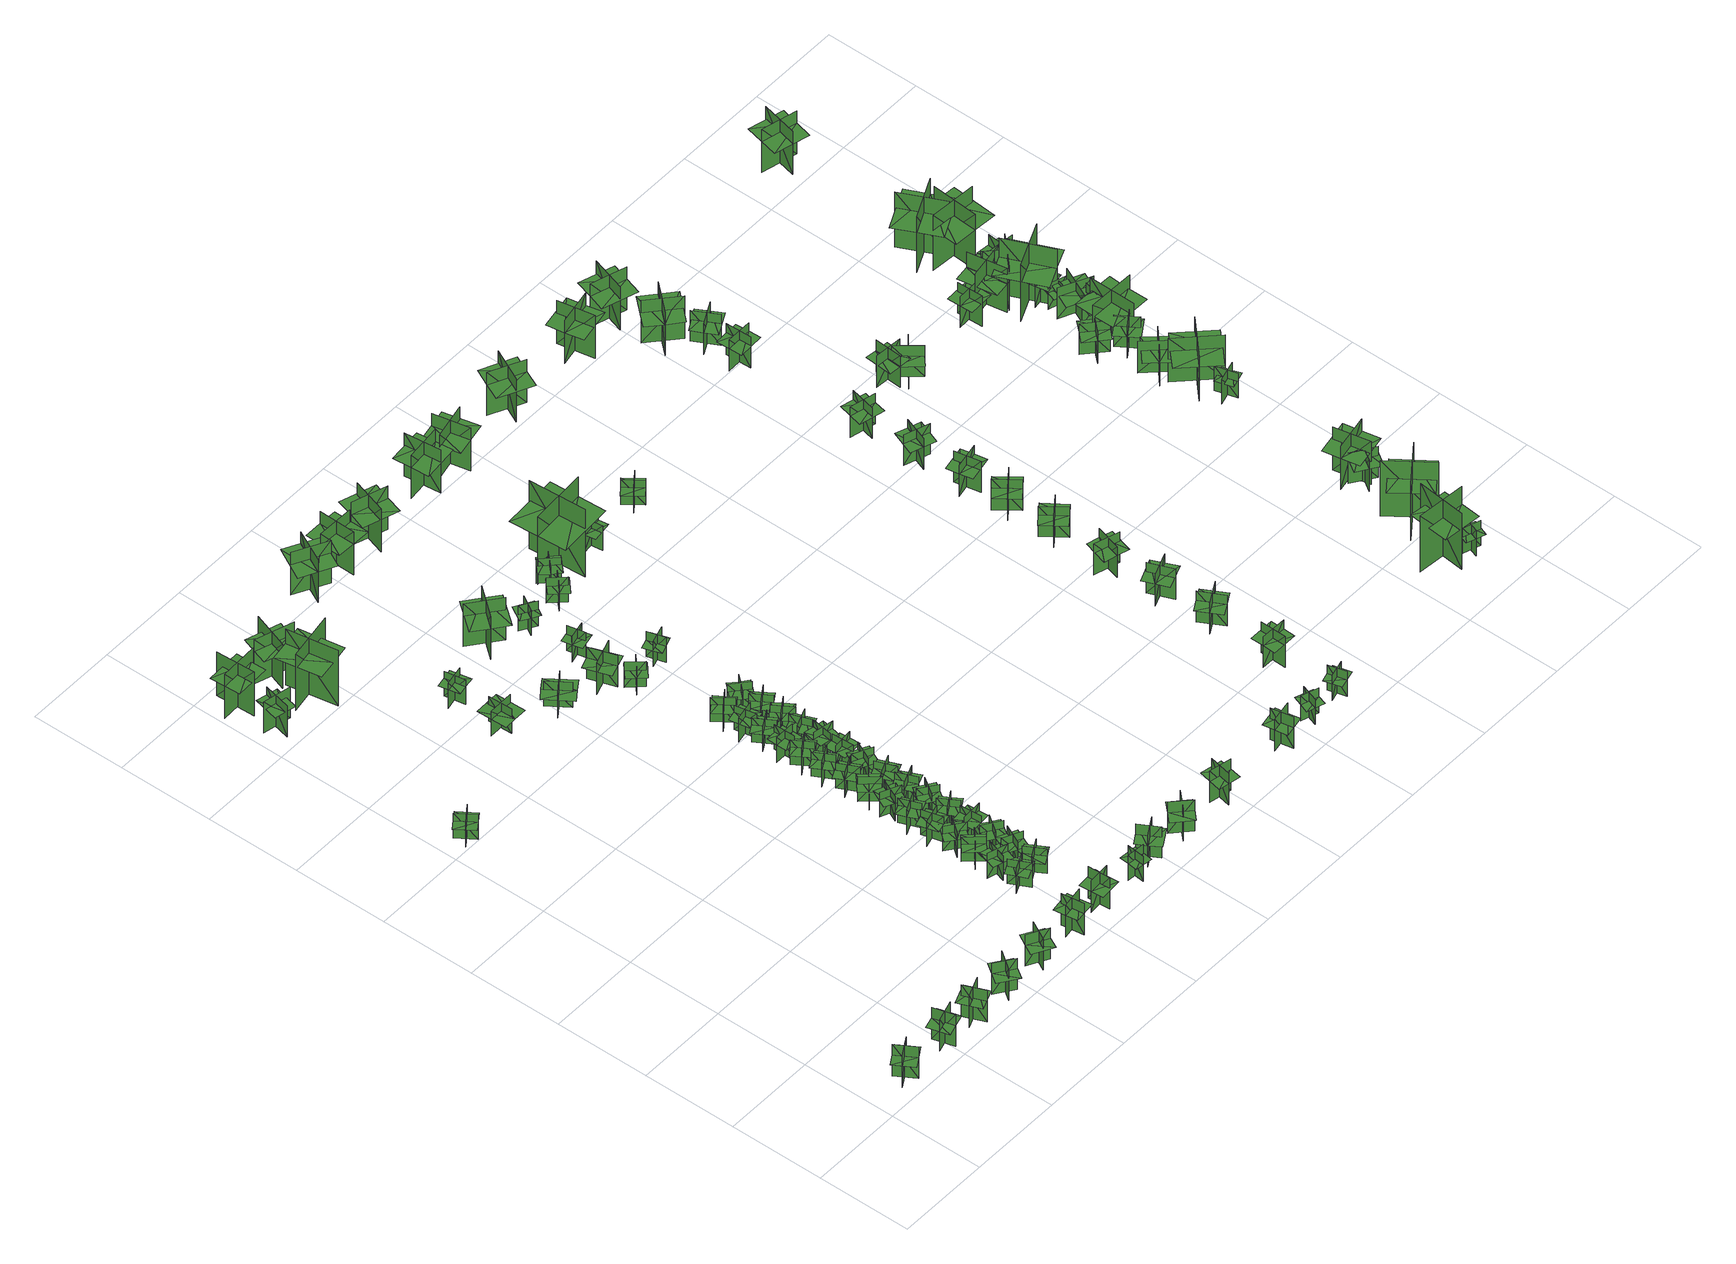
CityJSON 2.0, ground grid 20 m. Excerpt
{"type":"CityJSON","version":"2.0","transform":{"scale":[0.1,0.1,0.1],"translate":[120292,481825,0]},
"CityObjects":{
"tree1":{"type":"SolitaryVegetationObject","geometry":[{"type":"MultiSurface","lod":"1","boundaries":[[[0,1,2]],[[0,2,3]],[[4,5,6]],[[4,6,7]],[[8,9,10]],[[8,10,11]],[[8,12,13]],[[8,13,9]]]}]},
"tree2":{"type":"SolitaryVegetationObject","geometry":[{"type":"MultiSurface","lod":"1","boundaries":[[[14,15,16]],[[14,16,17]],[[18,19,20]],[[18,20,21]],[[22,23,24]],[[22,24,25]],[[22,26,27]],[[22,27,23]]]}]},
"tree3":{"type":"SolitaryVegetationObject","geometry":[{"type":"MultiSurface","lod":"1","boundaries":[[[28,29,30]],[[28,30,31]],[[32,33,34]],[[32,34,35]],[[36,37,38]],[[36,38,39]],[[36,40,41]],[[36,41,37]]]}]},
"tree4":{"type":"SolitaryVegetationObject","geometry":[{"type":"MultiSurface","lod":"1","boundaries":[[[42,43,44]],[[42,44,45]],[[46,47,48]],[[46,48,49]],[[50,51,52]],[[50,52,53]],[[50,53,54]],[[50,54,55]]]}]},
"tree5":{"type":"SolitaryVegetationObject","geometry":[{"type":"MultiSurface","lod":"1","boundaries":[[[56,57,58]],[[56,58,59]],[[60,61,62]],[[60,62,63]],[[64,65,66]],[[64,66,67]],[[64,68,69]],[[64,69,65]]]}]},
"tree6":{"type":"SolitaryVegetationObject","geometry":[{"type":"MultiSurface","lod":"1","boundaries":[[[70,71,72]],[[70,72,73]],[[74,75,76]],[[74,76,77]],[[78,79,80]],[[78,80,81]],[[78,82,83]],[[78,83,79]]]}]},
"tree7":{"type":"SolitaryVegetationObject","geometry":[{"type":"MultiSurface","lod":"1","boundaries":[[[84,85,86]],[[84,86,87]],[[88,89,90]],[[88,90,91]],[[92,93,94]],[[92,94,95]],[[92,96,97]],[[92,97,93]]]}]},
"tree8":{"type":"SolitaryVegetationObject","geometry":[{"type":"MultiSurface","lod":"1","boundaries":[[[98,99,100]],[[98,100,101]],[[102,103,104]],[[102,104,105]],[[106,107,108]],[[106,108,109]],[[106,110,111]],[[106,111,107]]]}]},
"tree9":{"type":"SolitaryVegetationObject","geometry":[{"type":"MultiSurface","lod":"1","boundaries":[[[112,113,114]],[[112,114,115]],[[116,117,118]],[[116,118,119]],[[120,121,122]],[[120,122,123]],[[120,124,125]],[[120,125,121]]]}]},
"tree10":{"type":"SolitaryVegetationObject","geometry":[{"type":"MultiSurface","lod":"1","boundaries":[[[126,127,128]],[[126,128,129]],[[130,131,132]],[[130,132,133]],[[134,135,136]],[[134,136,137]],[[134,138,139]],[[134,139,135]]]}]},
"tree11":{"type":"SolitaryVegetationObject","geometry":[{"type":"MultiSurface","lod":"1","boundaries":[[[140,141,142]],[[140,142,143]],[[144,145,146]],[[144,146,147]],[[148,149,150]],[[148,150,151]],[[148,152,153]],[[148,153,149]]]}]},
"tree12":{"type":"SolitaryVegetationObject","geometry":[{"type":"MultiSurface","lod":"1","boundaries":[[[154,155,156]],[[154,156,157]],[[158,159,160]],[[158,160,161]],[[162,163,164]],[[162,164,165]],[[162,165,166]],[[162,166,167]]]}]},
"tree13":{"type":"SolitaryVegetationObject","geometry":[{"type":"MultiSurface","lod":"1","boundaries":[[[168,169,170]],[[168,170,171]],[[172,173,174]],[[172,174,175]],[[176,177,178]],[[176,178,179]],[[176,179,180]],[[176,180,181]]]}]},
"tree14":{"type":"SolitaryVegetationObject","geometry":[{"type":"MultiSurface","lod":"1","boundaries":[[[182,183,184]],[[182,184,185]],[[186,187,188]],[[186,188,189]],[[190,191,192]],[[190,192,193]],[[190,193,194]],[[190,194,195]]]}]},
"tree15":{"type":"SolitaryVegetationObject","geometry":[{"type":"MultiSurface","lod":"1","boundaries":[[[196,197,198]],[[196,198,199]],[[200,201,202]],[[200,202,203]],[[204,205,206]],[[204,206,207]],[[204,208,209]],[[204,209,205]]]}]},
"tree16":{"type":"SolitaryVegetationObject","geometry":[{"type":"MultiSurface","lod":"1","boundaries":[[[210,211,212]],[[210,212,213]],[[214,215,216]],[[214,216,217]],[[218,219,220]],[[218,220,221]],[[218,221,222]],[[218,222,223]]]}]},
"tree17":{"type":"SolitaryVegetationObject","geometry":[{"type":"MultiSurface","lod":"1","boundaries":[[[224,225,226]],[[224,226,227]],[[228,229,230]],[[228,230,231]],[[232,233,234]],[[232,234,235]],[[232,235,236]],[[232,236,237]]]}]},
"tree18":{"type":"SolitaryVegetationObject","geometry":[{"type":"MultiSurface","lod":"1","boundaries":[[[238,239,240]],[[238,240,241]],[[242,243,244]],[[242,244,245]],[[246,247,248]],[[246,248,249]],[[246,249,250]],[[246,250,251]]]}]},
"tree19":{"type":"SolitaryVegetationObject","geometry":[{"type":"MultiSurface","lod":"1","boundaries":[[[252,253,254]],[[252,254,255]],[[256,257,258]],[[256,258,259]],[[260,261,262]],[[260,262,263]],[[260,263,264]],[[260,264,265]]]}]},
"tree20":{"type":"SolitaryVegetationObject","geometry":[{"type":"MultiSurface","lod":"1","boundaries":[[[266,267,268]],[[266,268,269]],[[270,271,272]],[[270,272,273]],[[274,275,276]],[[274,276,277]],[[274,277,278]],[[274,278,279]]]}]},
"tree21":{"type":"SolitaryVegetationObject","geometry":[{"type":"MultiSurface","lod":"1","boundaries":[[[280,281,282]],[[280,282,283]],[[284,285,286]],[[284,286,287]],[[288,289,290]],[[288,290,291]],[[288,291,292]],[[288,292,293]]]}]},
"tree22":{"type":"SolitaryVegetationObject","geometry":[{"type":"MultiSurface","lod":"1","boundaries":[[[294,295,296]],[[294,296,297]],[[298,299,300]],[[298,300,301]],[[302,303,304]],[[302,304,305]],[[302,305,306]],[[302,306,307]]]}]},
"tree23":{"type":"SolitaryVegetationObject","geometry":[{"type":"MultiSurface","lod":"1","boundaries":[[[308,309,310]],[[308,310,311]],[[312,313,314]],[[312,314,315]],[[316,317,318]],[[316,318,319]],[[316,319,320]],[[316,320,321]]]}]},
"tree24":{"type":"SolitaryVegetationObject","geometry":[{"type":"MultiSurface","lod":"1","boundaries":[[[322,323,324]],[[322,324,325]],[[326,327,328]],[[326,328,329]],[[330,331,332]],[[330,332,333]],[[330,333,334]],[[330,334,335]]]}]},
"tree25":{"type":"SolitaryVegetationObject","geometry":[{"type":"MultiSurface","lod":"1","boundaries":[[[336,337,338]],[[336,338,339]],[[340,341,342]],[[340,342,343]],[[344,345,346]],[[344,346,347]],[[344,347,348]],[[344,348,349]]]}]},
"tree26":{"type":"SolitaryVegetationObject","geometry":[{"type":"MultiSurface","lod":"1","boundaries":[[[350,351,352]],[[350,352,353]],[[354,355,356]],[[354,356,357]],[[358,359,360]],[[358,360,361]],[[358,361,362]],[[358,362,363]]]}]},
"tree27":{"type":"SolitaryVegetationObject","geometry":[{"type":"MultiSurface","lod":"1","boundaries":[[[364,365,366]],[[364,366,367]],[[368,369,370]],[[368,370,371]],[[372,373,374]],[[372,374,375]],[[372,375,376]],[[372,376,377]]]}]},
"tree28":{"type":"SolitaryVegetationObject","geometry":[{"type":"MultiSurface","lod":"1","boundaries":[[[378,379,380]],[[378,380,381]],[[382,383,384]],[[382,384,385]],[[386,387,388]],[[386,388,389]],[[386,389,390]],[[386,390,391]]]}]},
"tree29":{"type":"SolitaryVegetationObject","geometry":[{"type":"MultiSurface","lod":"1","boundaries":[[[392,393,394]],[[392,394,395]],[[396,397,398]],[[396,398,399]],[[400,401,402]],[[400,402,403]],[[400,403,404]],[[400,404,405]]]}]},
"tree30":{"type":"SolitaryVegetationObject","geometry":[{"type":"MultiSurface","lod":"1","boundaries":[[[406,407,408]],[[406,408,409]],[[410,411,412]],[[410,412,413]],[[414,415,416]],[[414,416,417]],[[414,418,419]],[[414,419,415]]]}]},
"tree31":{"type":"SolitaryVegetationObject","geometry":[{"type":"MultiSurface","lod":"1","boundaries":[[[420,421,422]],[[420,422,423]],[[424,425,426]],[[424,426,427]],[[428,429,430]],[[428,430,431]],[[428,431,432]],[[428,432,433]]]}]},
"tree32":{"type":"SolitaryVegetationObject","geometry":[{"type":"MultiSurface","lod":"1","boundaries":[[[434,435,436]],[[434,436,437]],[[438,439,440]],[[438,440,441]],[[442,443,444]],[[442,444,445]],[[442,445,446]],[[442,446,447]]]}]},
"tree33":{"type":"SolitaryVegetationObject","geometry":[{"type":"MultiSurface","lod":"1","boundaries":[[[448,449,450]],[[448,450,451]],[[452,453,454]],[[452,454,455]],[[456,457,458]],[[456,458,459]],[[456,459,460]],[[456,460,461]]]}]},
"tree34":{"type":"SolitaryVegetationObject","geometry":[{"type":"MultiSurface","lod":"1","boundaries":[[[462,463,464]],[[462,464,465]],[[466,467,468]],[[466,468,469]],[[470,471,472]],[[470,472,473]],[[470,473,474]],[[470,474,475]]]}]},
"tree35":{"type":"SolitaryVegetationObject","geometry":[{"type":"MultiSurface","lod":"1","boundaries":[[[476,477,478]],[[476,478,479]],[[480,481,482]],[[480,482,483]],[[484,485,486]],[[484,486,487]],[[484,487,488]],[[484,488,489]]]}]},
"tree36":{"type":"SolitaryVegetationObject","geometry":[{"type":"MultiSurface","lod":"1","boundaries":[[[490,491,492]],[[490,492,493]],[[494,495,496]],[[494,496,497]],[[498,499,500]],[[498,500,501]],[[498,501,502]],[[498,502,503]]]}]},
"tree37":{"type":"SolitaryVegetationObject","geometry":[{"type":"MultiSurface","lod":"1","boundaries":[[[504,505,506]],[[504,506,507]],[[508,509,510]],[[508,510,511]],[[512,513,514]],[[512,514,515]],[[512,515,516]],[[512,516,517]]]}]},
"tree38":{"type":"SolitaryVegetationObject","geometry":[{"type":"MultiSurface","lod":"1","boundaries":[[[518,519,520]],[[518,520,521]],[[522,523,524]],[[522,524,525]],[[526,527,528]],[[526,528,529]],[[526,529,530]],[[526,530,531]]]}]},
"tree39":{"type":"SolitaryVegetationObject","geometry":[{"type":"MultiSurface","lod":"1","boundaries":[[[532,533,534]],[[532,534,535]],[[536,537,538]],[[536,538,539]],[[540,541,542]],[[540,542,543]],[[540,544,545]],[[540,545,541]]]}]},
"tree40":{"type":"SolitaryVegetationObject","geometry":[{"type":"MultiSurface","lod":"1","boundaries":[[[546,547,548]],[[546,548,549]],[[550,551,552]],[[550,552,553]],[[554,555,556]],[[554,556,557]],[[554,557,558]],[[554,558,559]]]}]},
"tree41":{"type":"SolitaryVegetationObject","geometry":[{"type":"MultiSurface","lod":"1","boundaries":[[[560,561,562]],[[560,562,563]],[[564,565,566]],[[564,566,567]],[[568,569,570]],[[568,570,571]],[[568,571,572]],[[568,572,573]]]}]},
"tree42":{"type":"SolitaryVegetationObject","geometry":[{"type":"MultiSurface","lod":"1","boundaries":[[[574,575,576]],[[574,576,577]],[[578,579,580]],[[578,580,581]],[[582,583,584]],[[582,584,585]],[[582,585,586]],[[582,586,587]]]}]},
"tree43":{"type":"SolitaryVegetationObject","geometry":[{"type":"MultiSurface","lod":"1","boundaries":[[[588,589,590]],[[588,590,591]],[[592,593,594]],[[592,594,595]],[[596,597,598]],[[596,598,599]],[[596,599,600]],[[596,600,601]]]}]},
"tree44":{"type":"SolitaryVegetationObject","geometry":[{"type":"MultiSurface","lod":"1","boundaries":[[[602,603,604]],[[602,604,605]],[[606,607,608]],[[606,608,609]],[[610,611,612]],[[610,612,613]],[[610,611,614]],[[610,614,615]]]}]},
"tree45":{"type":"SolitaryVegetationObject","geometry":[{"type":"MultiSurface","lod":"1","boundaries":[[[616,617,618]],[[616,618,619]],[[620,621,622]],[[620,622,623]],[[624,625,626]],[[624,626,627]],[[624,627,628]],[[624,628,629]]]}]},
"tree46":{"type":"SolitaryVegetationObject","geometry":[{"type":"MultiSurface","lod":"1","boundaries":[[[630,631,632]],[[630,632,633]],[[634,635,636]],[[634,636,637]],[[638,639,640]],[[638,640,641]],[[638,641,642]],[[638,642,643]]]}]},
"tree47":{"type":"SolitaryVegetationObject","geometry":[{"type":"MultiSurface","lod":"1","boundaries":[[[644,645,646]],[[644,646,647]],[[648,649,650]],[[648,650,651]],[[652,653,654]],[[652,654,655]],[[652,656,657]],[[652,657,653]]]}]},
"tree48":{"type":"SolitaryVegetationObject","geometry":[{"type":"MultiSurface","lod":"1","boundaries":[[[658,659,660]],[[658,660,661]],[[662,663,664]],[[662,664,665]],[[666,667,668]],[[666,668,669]],[[666,669,670]],[[666,670,671]]]}]},
"tree49":{"type":"SolitaryVegetationObject","geometry":[{"type":"MultiSurface","lod":"1","boundaries":[[[672,673,674]],[[672,674,675]],[[676,677,678]],[[676,678,679]],[[680,681,682]],[[680,682,683]],[[680,683,684]],[[680,684,685]]]}]},
"tree50":{"type":"SolitaryVegetationObject","geometry":[{"type":"MultiSurface","lod":"1","boundaries":[[[686,687,688]],[[686,688,689]],[[690,691,692]],[[690,692,693]],[[694,695,696]],[[694,696,697]],[[694,697,698]],[[694,698,699]]]}]},
"tree51":{"type":"SolitaryVegetationObject","geometry":[{"type":"MultiSurface","lod":"1","boundaries":[[[700,701,702]],[[700,702,703]],[[704,705,706]],[[704,706,707]],[[708,709,710]],[[708,710,711]],[[708,711,712]],[[708,712,713]]]}]},
"tree52":{"type":"SolitaryVegetationObject","geometry":[{"type":"MultiSurface","lod":"1","boundaries":[[[714,715,716]],[[714,716,717]],[[718,719,720]],[[718,720,721]],[[722,723,724]],[[722,724,725]],[[722,726,727]],[[722,727,723]]]}]},
"tree53":{"type":"SolitaryVegetationObject","geometry":[{"type":"MultiSurface","lod":"1","boundaries":[[[728,729,730]],[[728,730,731]],[[732,733,734]],[[732,734,735]],[[736,737,738]],[[736,738,739]],[[736,740,741]],[[736,741,737]]]}]},
"tree54":{"type":"SolitaryVegetationObject","geometry":[{"type":"MultiSurface","lod":"1","boundaries":[[[742,743,744]],[[742,744,745]],[[746,747,748]],[[746,748,749]],[[750,751,752]],[[750,752,753]],[[750,754,755]],[[750,755,751]]]}]},
"tree55":{"type":"SolitaryVegetationObject","geometry":[{"type":"MultiSurface","lod":"1","boundaries":[[[756,757,758]],[[756,758,759]],[[760,761,762]],[[760,762,763]],[[764,765,766]],[[764,766,767]],[[764,767,768]],[[764,768,769]]]}]},
"tree56":{"type":"SolitaryVegetationObject","geometry":[{"type":"MultiSurface","lod":"1","boundaries":[[[770,771,772]],[[770,772,773]],[[774,775,776]],[[774,776,777]],[[778,779,780]],[[778,780,781]],[[778,782,783]],[[778,783,779]]]}]},
"tree57":{"type":"SolitaryVegetationObject","geometry":[{"type":"MultiSurface","lod":"1","boundaries":[[[784,785,786]],[[784,786,787]],[[788,789,790]],[[788,790,791]],[[792,793,794]],[[792,794,795]],[[792,796,797]],[[792,797,793]]]}]},
"tree58":{"type":"SolitaryVegetationObject","geometry":[{"type":"MultiSurface","lod":"1","boundaries":[[[798,799,800]],[[798,800,801]],[[802,803,804]],[[802,804,805]],[[806,807,808]],[[806,808,809]],[[806,810,811]],[[806,811,807]]]}]},
"tree59":{"type":"SolitaryVegetationObject","geometry":[{"type":"MultiSurface","lod":"1","boundaries":[[[812,813,814]],[[812,814,815]],[[816,817,818]],[[816,818,819]],[[820,821,822]],[[820,822,823]],[[820,823,824]],[[820,824,825]]]}]},
"tree60":{"type":"SolitaryVegetationObject","geometry":[{"type":"MultiSurface","lod":"1","boundaries":[[[826,827,828]],[[826,828,829]],[[830,831,832]],[[830,832,833]],[[834,835,836]],[[834,836,837]],[[834,837,838]],[[834,838,839]]]}]},
"tree61":{"type":"SolitaryVegetationObject","geometry":[{"type":"MultiSurface","lod":"1","boundaries":[[[840,841,842]],[[840,842,843]],[[844,845,846]],[[844,846,847]],[[848,849,850]],[[848,850,851]],[[848,851,852]],[[848,852,853]]]}]},
"tree62":{"type":"SolitaryVegetationObject","geometry":[{"type":"MultiSurface","lod":"1","boundaries":[[[854,855,856]],[[854,856,857]],[[858,859,860]],[[858,860,861]],[[862,863,864]],[[862,864,865]],[[862,865,866]],[[862,866,867]]]}]},
"tree63":{"type":"SolitaryVegetationObject","geometry":[{"type":"MultiSurface","lod":"1","boundaries":[[[868,869,870]],[[868,870,871]],[[872,873,874]],[[872,874,875]],[[876,877,878]],[[876,878,879]],[[876,879,880]],[[876,880,881]]]}]},
"tree64":{"type":"SolitaryVegetationObject","geometry":[{"type":"MultiSurface","lod":"1","boundaries":[[[882,883,884]],[[882,884,885]],[[886,887,888]],[[886,888,889]],[[890,891,892]],[[890,892,893]],[[890,894,895]],[[890,895,891]]]}]},
"tree65":{"type":"SolitaryVegetationObject","geometry":[{"type":"MultiSurface","lod":"1","boundaries":[[[896,897,898]],[[896,898,899]],[[900,901,902]],[[900,902,903]],[[904,905,906]],[[904,906,907]],[[904,907,908]],[[904,908,909]]]}]},
"tree66":{"type":"SolitaryVegetationObject","geometry":[{"type":"MultiSurface","lod":"1","boundaries":[[[910,911,912]],[[910,912,913]],[[914,915,916]],[[914,916,917]],[[918,919,920]],[[918,920,921]],[[918,922,923]],[[918,923,919]]]}]},
"tree67":{"type":"SolitaryVegetationObject","geometry":[{"type":"MultiSurface","lod":"1","boundaries":[[[924,925,926]],[[924,926,927]],[[928,929,930]],[[928,930,931]],[[932,933,934]],[[932,934,935]],[[932,935,936]],[[932,936,937]]]}]},
"tree68":{"type":"SolitaryVegetationObject","geometry":[{"type":"MultiSurface","lod":"1","boundaries":[[[938,939,940]],[[938,940,941]],[[942,943,944]],[[942,944,945]],[[946,947,948]],[[946,948,949]],[[946,950,951]],[[946,951,947]]]}]},
"tree69":{"type":"SolitaryVegetationObject","geometry":[{"type":"MultiSurface","lod":"1","boundaries":[[[952,953,954]],[[952,954,955]],[[956,957,958]],[[956,958,959]],[[960,961,962]],[[960,962,963]],[[960,963,964]],[[960,964,965]]]}]},
"tree70":{"type":"SolitaryVegetationObject","geometry":[{"type":"MultiSurface","lod":"1","boundaries":[[[966,967,968]],[[966,968,969]],[[970,971,972]],[[970,972,973]],[[974,975,976]],[[974,976,977]],[[974,977,978]],[[974,978,979]]]}]},
"tree71":{"type":"SolitaryVegetationObject","geometry":[{"type":"MultiSurface","lod":"1","boundaries":[[[980,981,982]],[[980,982,983]],[[984,985,986]],[[984,986,987]],[[988,989,990]],[[988,990,991]],[[988,991,992]],[[988,992,993]]]}]},
"tree72":{"type":"SolitaryVegetationObject","geometry":[{"type":"MultiSurface","lod":"1","boundaries":[[[994,995,996]],[[994,996,997]],[[998,999,1000]],[[998,1000,1001]],[[1002,1003,1004]],[[1002,1004,1005]],[[1002,1005,1006]],[[1002,1006,1007]]]}]},
"tree73":{"type":"SolitaryVegetationObject","geometry":[{"type":"MultiSurface","lod":"1","boundaries":[[[1008,1009,1010]],[[1008,1010,1011]],[[1012,1013,1014]],[[1012,1014,1015]],[[1016,1017,1018]],[[1016,1018,1019]],[[1016,1019,1020]],[[1016,1020,1021]]]}]},
"tree74":{"type":"SolitaryVegetationObject","geometry":[{"type":"MultiSurface","lod":"1","boundaries":[[[1022,1023,1024]],[[1022,1024,1025]],[[1026,1027,1028]],[[1026,1028,1029]],[[1030,1031,1032]],[[1030,1032,1033]],[[1030,1033,1034]],[[1030,1034,1035]]]}]},
"tree75":{"type":"SolitaryVegetationObject","geometry":[{"type":"MultiSurface","lod":"1","boundaries":[[[1036,1037,1038]],[[1036,1038,1039]],[[1040,1041,1042]],[[1040,1042,1043]],[[1044,1045,1046]],[[1044,1046,1047]],[[1044,1047,1048]],[[1044,1048,1049]]]}]},
"tree76":{"type":"SolitaryVegetationObject","geometry":[{"type":"MultiSurface","lod":"1","boundaries":[[[1050,1051,1052]],[[1050,1052,1053]],[[1054,1055,1056]],[[1054,1056,1057]],[[1058,1059,1060]],[[1058,1060,1061]],[[1058,1061,1062]],[[1058,1062,1063]]]}]},
"tree77":{"type":"SolitaryVegetationObject","geometry":[{"type":"MultiSurface","lod":"1","boundaries":[[[1064,1065,1066]],[[1064,1066,1067]],[[1068,1069,1070]],[[1068,1070,1071]],[[1072,1073,1074]],[[1072,1074,1075]],[[1072,1075,1076]],[[1072,1076,1077]]]}]},
"tree78":{"type":"SolitaryVegetationObject","geometry":[{"type":"MultiSurface","lod":"1","boundaries":[[[1078,1079,1080]],[[1078,1080,1081]],[[1082,1083,1084]],[[1082,1084,1085]],[[1086,1087,1088]],[[1086,1088,1089]],[[1086,1089,1090]],[[1086,1090,1091]]]}]},
"tree79":{"type":"SolitaryVegetationObject","geometry":[{"type":"MultiSurface","lod":"1","boundaries":[[[1092,1093,1094]],[[1092,1094,1095]],[[1096,1097,1098]],[[1096,1098,1099]],[[1100,1101,1102]],[[1100,1102,1103]],[[1100,1103,1104]],[[1100,1104,1105]]]}]},
"tree80":{"type":"SolitaryVegetationObject","geometry":[{"type":"MultiSurface","lod":"1","boundaries":[[[1106,1107,1108]],[[1106,1108,1109]],[[1110,1111,1112]],[[1110,1112,1113]],[[1114,1115,1116]],[[1114,1116,1117]],[[1114,1117,1118]],[[1114,1118,1119]]]}]},
"tree81":{"type":"SolitaryVegetationObject","geometry":[{"type":"MultiSurface","lod":"1","boundaries":[[[1120,1121,1122]],[[1120,1122,1123]],[[1124,1125,1126]],[[1124,1126,1127]],[[1128,1129,1130]],[[1128,1130,1131]],[[1128,1131,1132]],[[1128,1132,1133]]]}]},
"tree82":{"type":"SolitaryVegetationObject","geometry":[{"type":"MultiSurface","lod":"1","boundaries":[[[1134,1135,1136]],[[1134,1136,1137]],[[1138,1139,1140]],[[1138,1140,1141]],[[1142,1143,1144]],[[1142,1144,1145]],[[1142,1145,1146]],[[1142,1146,1147]]]}]},
"tree83":{"type":"SolitaryVegetationObject","geometry":[{"type":"MultiSurface","lod":"1","boundaries":[[[1148,1149,1150]],[[1148,1150,1151]],[[1152,1153,1154]],[[1152,1154,1155]],[[1156,1157,1158]],[[1156,1158,1159]],[[1156,1159,1160]],[[1156,1160,1161]]]}]},
"tree84":{"type":"SolitaryVegetationObject","geometry":[{"type":"MultiSurface","lod":"1","boundaries":[[[1162,1163,1164]],[[1162,1164,1165]],[[1166,1167,1168]],[[1166,1168,1169]],[[1170,1171,1172]],[[1170,1172,1173]],[[1170,1173,1174]],[[1170,1174,1175]]]}]},
"tree85":{"type":"SolitaryVegetationObject","geometry":[{"type":"MultiSurface","lod":"1","boundaries":[[[1176,1177,1178]],[[1176,1178,1179]],[[1180,1181,1182]],[[1180,1182,1183]],[[1184,1185,1186]],[[1184,1186,1187]],[[1184,1185,1188]],[[1184,1188,1189]]]}]},
"tree86":{"type":"SolitaryVegetationObject","geometry":[{"type":"MultiSurface","lod":"1","boundaries":[[[1190,1191,1192]],[[1190,1192,1193]],[[1194,1195,1196]],[[1194,1196,1197]],[[1198,1199,1200]],[[1198,1200,1201]],[[1198,1202,1203]],[[1198,1203,1199]]]}]},
"tree87":{"type":"SolitaryVegetationObject","geometry":[{"type":"MultiSurface","lod":"1","boundaries":[[[1204,1205,1206]],[[1204,1206,1207]],[[1208,1209,1210]],[[1208,1210,1211]],[[1212,1213,1214]],[[1212,1214,1215]],[[1212,1213,1216]],[[1212,1216,1217]]]}]},
"tree88":{"type":"SolitaryVegetationObject","geometry":[{"type":"MultiSurface","lod":"1","boundaries":[[[1218,1219,1220]],[[1218,1220,1221]],[[1222,1223,1224]],[[1222,1224,1225]],[[1226,1227,1228]],[[1226,1228,1229]],[[1226,1229,1230]],[[1226,1230,1231]]]}]},
"tree89":{"type":"SolitaryVegetationObject","geometry":[{"type":"MultiSurface","lod":"1","boundaries":[[[1232,1233,1234]],[[1232,1234,1235]],[[1236,1237,1238]],[[1236,1238,1239]],[[1240,1241,1242]],[[1240,1242,1243]],[[1240,1243,1244]],[[1240,1244,1245]]]}]},
"tree90":{"type":"SolitaryVegetationObject","geometry":[{"type":"MultiSurface","lod":"1","boundaries":[[[1246,1247,1248]],[[1246,1248,1249]],[[1250,1251,1252]],[[1250,1252,1253]],[[1254,1255,1256]],[[1254,1256,1257]],[[1254,1257,1258]],[[1254,1258,1259]]]}]},
"tree91":{"type":"SolitaryVegetationObject","geometry":[{"type":"MultiSurface","lod":"1","boundaries":[[[1260,1261,1262]],[[1260,1262,1263]],[[1264,1265,1266]],[[1264,1266,1267]],[[1268,1269,1270]],[[1268,1270,1271]],[[1268,1271,1272]],[[1268,1272,1273]]]}]},
"tree92":{"type":"SolitaryVegetationObject","geometry":[{"type":"MultiSurface","lod":"1","boundaries":[[[1274,1275,1276]],[[1274,1276,1277]],[[1278,1279,1280]],[[1278,1280,1281]],[[1282,1283,1284]],[[1282,1284,1285]],[[1282,1285,1286]],[[1282,1286,1287]]]}]},
"tree93":{"type":"SolitaryVegetationObject","geometry":[{"type":"MultiSurface","lod":"1","boundaries":[[[1288,1289,1290]],[[1288,1290,1291]],[[1292,1293,1294]],[[1292,1294,1295]],[[1296,1297,1298]],[[1296,1298,1299]],[[1296,1299,1300]],[[1296,1300,1301]]]}]},
"tree94":{"type":"SolitaryVegetationObject","geometry":[{"type":"MultiSurface","lod":"1","boundaries":[[[1302,1303,1304]],[[1302,1304,1305]],[[1306,1307,1308]],[[1306,1308,1309]],[[1310,1311,1312]],[[1310,1312,1313]],[[1310,1313,1314]],[[1310,1314,1315]]]}]},
"tree95":{"type":"SolitaryVegetationObject","geometry":[{"type":"MultiSurface","lod":"1","boundaries":[[[1316,1317,1318]],[[1316,1318,1319]],[[1320,1321,1322]],[[1320,1322,1323]],[[1324,1325,1326]],[[1324,1326,1327]],[[1324,1327,1328]],[[1324,1328,1329]]]}]},
"tree96":{"type":"SolitaryVegetationObject","geometry":[{"type":"MultiSurface","lod":"1","boundaries":[[[1330,1331,1332]],[[1330,1332,1333]],[[1334,1335,1336]],[[1334,1336,1337]],[[1338,1339,1340]],[[1338,1340,1341]],[[1338,1341,1342]],[[1338,1342,1343]]]}]},
"tree97":{"type":"SolitaryVegetationObject","geometry":[{"type":"MultiSurface","lod":"1","boundaries":[[[1344,1345,1346]],[[1344,1346,1347]],[[1348,1349,1350]],[[1348,1350,1351]],[[1352,1353,1354]],[[1352,1354,1355]],[[1352,1356,1357]],[[1352,1357,1353]]]}]},
"tree98":{"type":"SolitaryVegetationObject","geometry":[{"type":"MultiSurface","lod":"1","boundaries":[[[1358,1359,1360]],[[1358,1360,1361]],[[1362,1363,1364]],[[1362,1364,1365]],[[1366,1367,1368]],[[1366,1368,1369]],[[1366,1370,1371]],[[1366,1371,1367]]]}]},
"tree99":{"type":"SolitaryVegetationObject","geometry":[{"type":"MultiSurface","lod":"1","boundaries":[[[1372,1373,1374]],[[1372,1374,1375]],[[1376,1377,1378]],[[1376,1378,1379]],[[1380,1381,1382]],[[1380,1382,1383]],[[1380,1381,1384]],[[1380,1384,1385]]]}]},
"tree100":{"type":"SolitaryVegetationObject","geometry":[{"type":"MultiSurface","lod":"1","boundaries":[[[1386,1387,1388]],[[1386,1388,1389]],[[1390,1391,1392]],[[1390,1392,1393]],[[1394,1395,1396]],[[1394,1396,1397]],[[1394,1397,1398]],[[1394,1398,1399]]]}]},
"tree101":{"type":"SolitaryVegetationObject","geometry":[{"type":"MultiSurface","lod":"1","boundaries":[[[1400,1401,1402]],[[1400,1402,1403]],[[1404,1405,1406]],[[1404,1406,1407]],[[1408,1409,1410]],[[1408,1410,1411]],[[1408,1412,1413]],[[1408,1413,1409]]]}]},
"tree102":{"type":"SolitaryVegetationObject","geometry":[{"type":"MultiSurface","lod":"1","boundaries":[[[1414,1415,1416]],[[1414,1416,1417]],[[1418,1419,1420]],[[1418,1420,1421]],[[1422,1423,1424]],[[1422,1424,1425]],[[1422,1423,1426]],[[1422,1426,1427]]]}]},
"tree103":{"type":"SolitaryVegetationObject","geometry":[{"type":"MultiSurface","lod":"1","boundaries":[[[1428,1429,1430]],[[1428,1430,1431]],[[1432,1433,1434]],[[1432,1434,1435]],[[1436,1437,1438]],[[1436,1438,1439]],[[1436,1437,1440]],[[1436,1440,1441]]]}]},
"tree104":{"type":"SolitaryVegetationObject","geometry":[{"type":"MultiSurface","lod":"1","boundaries":[[[1442,1443,1444]],[[1442,1444,1445]],[[1446,1447,1448]],[[1446,1448,1449]],[[1450,1451,1452]],[[1450,1452,1453]],[[1450,1453,1454]],[[1450,1454,1455]]]}]},
"tree105":{"type":"SolitaryVegetationObject","geometry":[{"type":"MultiSurface","lod":"1","boundaries":[[[1456,1457,1458]],[[1456,1458,1459]],[[1460,1461,1462]],[[1460,1462,1463]],[[1464,1465,1466]],[[1464,1466,1467]],[[1464,1468,1469]],[[1464,1469,1465]]]}]},
"tree106":{"type":"SolitaryVegetationObject","geometry":[{"type":"MultiSurface","lod":"1","boundaries":[[[1470,1471,1472]],[[1470,1472,1473]],[[1474,1475,1476]],[[1474,1476,1477]],[[1478,1479,1480]],[[1478,1480,1481]],[[1478,1482,1483]],[[1478,1483,1479]]]}]},
"tree107":{"type":"SolitaryVegetationObject","geometry":[{"type":"MultiSurface","lod":"1","boundaries":[[[1484,1485,1486]],[[1484,1486,1487]],[[1488,1489,1490]],[[1488,1490,1491]],[[1492,1493,1494]],[[1492,1494,1495]],[[1492,1495,1496]],[[1492,1496,1497]]]}]},
"tree108":{"type":"SolitaryVegetationObject","geometry":[{"type":"MultiSurface","lod":"1","boundaries":[[[1498,1499,1500]],[[1498,1500,1501]],[[1502,1503,1504]],[[1502,1504,1505]],[[1506,1507,1508]],[[1506,1508,1509]],[[1506,1507,1510]],[[1506,1510,1511]]]}]},
"tree109":{"type":"SolitaryVegetationObject","geometry":[{"type":"MultiSurface","lod":"1","boundaries":[[[1512,1513,1514]],[[1512,1514,1515]],[[1516,1517,1518]],[[1516,1518,1519]],[[1520,1521,1522]],[[1520,1522,1523]],[[1520,1523,1524]],[[1520,1524,1525]]]}]},
"tree110":{"type":"SolitaryVegetationObject","geometry":[{"type":"MultiSurface","lod":"1","boundaries":[[[1526,1527,1528]],[[1526,1528,1529]],[[1530,1531,1532]],[[1530,1532,1533]],[[1534,1535,1536]],[[1534,1536,1537]],[[1534,1537,1538]],[[1534,1538,1539]]]}]}
},
"vertices":[
[65,31,4],[106,56,4],[106,56,83],[65,31,83],[101,23,4],[76,63,4],[76,63,83],[101,23,83],[101,23,57],[76,63,57],[54,49,57],[79,9,57],[123,36,57],[98,77,57],
[223,51,4],[177,37,4],[177,37,83],[223,51,83],[191,68,4],[204,23,4],[204,23,83],[191,68,83],[191,68,57],[204,23,57],[229,30,57],[215,76,57],[166,61,57],[179,15,57],
[286,19,4],[268,63,4],[268,63,83],[286,19,83],[300,53,4],[256,35,4],[256,35,83],[300,53,83],[300,53,57],[256,35,57],[266,11,57],[310,29,57],[290,77,57],[246,59,57],
[32,1004,7],[68,1030,7],[68,1030,69],[32,1004,69],[61,999,7],[35,1035,7],[35,1035,69],[61,999,69],[61,999,51],[79,1012,51],[53,1048,51],[35,1035,51],[17,1022,51],[43,987,51],
[378,62,5],[351,23,5],[351,23,83],[378,62,83],[343,56,5],[382,29,5],[382,29,83],[343,56,83],[343,56,58],[382,29,58],[396,50,58],[358,77,58],[328,34,58],[367,7,58],
[470,65,5],[448,24,5],[448,24,83],[470,65,83],[435,55,5],[477,32,5],[477,32,83],[435,55,83],[435,55,58],[477,32,58],[489,55,58],[448,78,58],[423,32,58],[465,9,58],
[43,1422,6],[56,1480,6],[56,1480,84],[43,1422,84],[82,1448,6],[24,1460,6],[24,1460,84],[82,1448,84],[44,1427,64],[56,1480,64],[33,1485,64],[21,1432,64],[67,1422,64],[79,1475,64],
[93,1541,3],[10,1538,3],[10,1538,113],[93,1541,113],[45,1585,3],[48,1502,3],[48,1502,113],[45,1585,113],[86,1540,84],[10,1538,84],[12,1505,84],[87,1508,84],[85,1573,84],[9,1570,84],
[562,25,4],[556,72,4],[556,72,83],[562,25,83],[584,54,4],[537,47,4],[537,47,83],[584,54,83],[584,54,58],[537,47,58],[541,22,58],[588,28,58],[581,79,58],[534,73,58],
[158,1401,7],[140,1506,7],[140,1506,147],[158,1401,147],[206,1470,7],[102,1452,7],[102,1452,147],[206,1470,147],[157,1410,111],[140,1506,111],[99,1499,111],[116,1403,111],[198,1417,111],[182,1513,111],
[188,1526,4],[109,1552,4],[109,1552,114],[188,1526,114],[158,1584,4],[132,1506,4],[132,1506,114],[158,1584,114],[181,1529,86],[109,1552,86],[99,1521,86],[171,1498,86],[191,1560,86],[119,1583,86],
[572,209,7],[592,169,7],[592,169,68],[572,209,68],[563,181,7],[602,200,7],[602,200,68],[563,181,68],[563,181,51],[572,161,51],[612,180,51],[602,200,51],[593,220,51],[553,201,51],
[324,1144,10],[324,1144,72],[271,1143,72],[271,1143,10],[299,1119,10],[299,1119,72],[297,1170,72],[297,1170,10],[299,1111,52],[326,1111,52],[324,1176,52],[297,1175,52],[270,1174,52],[272,1110,52],
[559,245,7],[601,232,7],[601,232,69],[559,245,69],[573,219,7],[586,261,7],[586,261,69],[573,219,69],[573,219,52],[594,212,52],[607,254,52],[586,261,52],[565,267,52],[552,225,52],
[637,78,4],[640,31,4],[640,31,83],[637,78,83],[613,51,4],[660,54,4],[660,54,83],[613,51,83],[613,51,57],[660,54,57],[659,80,57],[611,77,57],[615,25,57],[662,28,57],
[562,275,8],[595,304,8],[595,304,69],[562,275,69],[591,273,8],[561,306,8],[561,306,69],[591,273,69],[591,273,52],[608,288,52],[578,321,52],[561,306,52],[545,291,52],[575,258,52],
[318,1254,11],[275,1245,11],[275,1245,73],[318,1254,73],[294,1270,11],[302,1227,11],[302,1227,73],[294,1270,73],[294,1270,56],[272,1266,56],[281,1223,56],[302,1227,56],[324,1231,56],[315,1275,56],
[560,348,8],[596,321,8],[596,321,70],[560,348,70],[564,318,8],[591,354,8],[591,354,70],[564,318,70],[564,318,52],[582,305,52],[608,340,52],[591,354,52],[573,367,52],[546,332,52],
[644,203,4],[606,181,4],[606,181,66],[644,203,66],[615,211,4],[638,172,4],[638,172,66],[615,211,66],[615,211,49],[596,199,49],[619,161,49],[638,172,49],[657,184,49],[634,222,49],
[593,389,8],[551,377,8],[551,377,70],[593,389,70],[568,404,8],[579,361,8],[579,361,70],[568,404,70],[568,404,53],[546,398,53],[558,355,53],[579,361,53],[601,367,53],[589,409,53],
[617,223,5],[636,263,5],[636,263,67],[617,223,67],[645,233,5],[605,251,5],[605,251,67],[645,233,67],[645,233,49],[654,253,49],[614,272,49],[605,251,49],[596,231,49],[636,213,49],
[581,413,8],[564,454,8],[564,454,70],[581,413,70],[592,441,8],[551,423,8],[551,423,70],[592,441,70],[592,441,53],[583,461,53],[543,443,53],[551,423,53],[560,403,53],[601,420,53],
[642,276,5],[606,301,5],[606,301,67],[642,276,67],[637,305,5],[612,269,5],[612,269,67],[637,305,67],[637,305,49],[619,318,49],[594,281,49],[612,269,49],[630,256,49],[655,293,49],
[554,487,9],[594,469,9],[594,469,70],[554,487,70],[564,460,9],[583,500,9],[583,500,70],[564,460,70],[564,460,53],[584,451,53],[603,491,53],[583,500,53],[563,509,53],[544,469,53],
[604,334,5],[648,337,5],[648,337,67],[604,334,67],[626,314,5],[623,359,5],[623,359,67],[626,314,67],[626,314,50],[648,316,50],[645,360,50],[623,359,50],[601,357,50],[604,313,50],
[559,542,8],[588,509,8],[588,509,70],[559,542,70],[557,513,8],[590,542,8],[590,542,70],[557,513,70],[557,513,53],[571,496,53],[605,525,53],[590,542,53],[575,558,53],[542,529,53],
[633,366,5],[610,404,5],[610,404,67],[633,366,67],[640,395,5],[602,372,5],[602,372,67],[640,395,67],[640,395,50],[629,414,50],[591,391,50],[602,372,50],[614,353,50],[652,376,50],
[428,1116,6],[428,1116,68],[384,1084,68],[384,1084,6],[421,1080,6],[421,1080,68],[391,1122,68],[391,1122,6],[426,1074,48],[448,1089,48],[410,1141,48],[388,1126,48],[367,1110,48],[404,1058,48],
[561,594,8],[581,554,8],[581,554,70],[561,594,70],[552,566,8],[591,585,8],[591,585,70],[552,566,70],[552,566,53],[561,546,53],[601,565,53],[591,585,53],[582,605,53],[542,586,53],
[730,28,5],[734,66,5],[734,66,68],[730,28,68],[753,47,5],[715,51,5],[715,51,68],[753,47,68],[753,47,47],[715,51,47],[713,30,47],[750,26,47],[755,67,47],[717,71,47],
[611,415,6],[636,451,6],[636,451,67],[611,415,67],[640,420,6],[604,445,6],[604,445,67],[640,420,67],[640,420,50],[653,439,50],[616,463,50],[604,445,50],[591,426,50],[628,402,50],
[577,607,8],[556,645,8],[556,645,69],[577,607,69],[586,635,8],[547,614,8],[547,614,69],[586,635,69],[586,635,52],[575,654,52],[536,633,52],[547,614,52],[558,594,52],[596,616,52],
[603,471,6],[644,488,6],[644,488,67],[603,471,67],[630,460,6],[613,501,6],[613,501,67],[630,460,67],[630,460,50],[651,469,50],[633,509,50],[613,501,50],[593,492,50],[610,451,50],
[579,656,7],[555,693,7],[555,693,69],[579,656,69],[585,685,7],[548,661,7],[548,661,69],[585,685,69],[585,685,52],[573,704,52],[536,679,52],[548,661,52],[560,642,52],[597,667,52],
[637,536,6],[596,518,6],[596,518,67],[637,536,67],[610,547,6],[627,506,6],[627,506,67],[610,547,67],[610,547,50],[589,538,50],[607,497,50],[627,506,50],[647,515,50],[630,556,50],
[567,694,7],[567,739,7],[567,739,69],[567,694,69],[588,715,7],[544,715,7],[544,715,69],[588,715,69],[588,715,51],[588,737,51],[544,737,51],[544,715,51],[544,693,51],[588,693,51],
[609,559,6],[629,599,6],[629,599,67],[609,559,67],[637,569,6],[597,588,6],[597,588,67],[637,569,67],[637,569,50],[647,588,50],[607,608,50],[597,588,50],[588,568,50],[628,549,50],
[549,751,7],[587,773,7],[587,773,68],[549,751,68],[578,743,7],[555,781,7],[555,781,68],[578,743,68],[578,743,51],[597,755,51],[574,793,51],[555,781,51],[536,770,51],[559,732,51],
[773,81,4],[797,41,4],[797,41,82],[773,81,82],[764,46,4],[805,71,4],[805,71,82],[764,46,82],[764,46,57],[805,71,57],[791,93,57],[751,68,57],[778,24,57],[818,48,57],
[584,808,6],[541,799,6],[541,799,67],[584,808,67],[560,825,6],[569,781,6],[569,781,67],[560,825,67],[560,825,50],[538,820,50],[547,777,50],[569,781,50],[590,786,50],[581,829,50],
[615,646,5],[618,601,5],[618,601,67],[615,646,67],[596,623,5],[640,627,5],[640,627,67],[596,623,67],[596,623,50],[597,601,50],[642,604,50],[640,627,50],[639,649,50],[594,646,50],
[576,835,5],[549,871,5],[549,871,66],[576,835,66],[580,864,5],[545,838,5],[545,838,66],[580,864,66],[580,864,49],[567,882,49],[531,856,49],[545,838,49],[558,820,49],[593,846,49],
[598,675,5],[641,667,5],[641,667,66],[598,675,66],[615,651,5],[622,694,5],[622,694,66],[615,651,66],[615,651,49],[636,647,49],[644,691,49],[622,694,49],[600,698,49],[593,654,49],
[513,1053,3],[494,1109,3],[494,1109,82],[513,1053,82],[531,1089,3],[475,1070,3],[475,1070,82],[531,1089,82],[515,1054,56],[496,1109,56],[468,1099,56],[487,1044,56],[518,1117,56],[538,1062,56],
[621,697,5],[605,738,5],[605,738,66],[621,697,66],[633,724,5],[592,707,5],[592,707,66],[633,724,66],[633,724,49],[625,744,49],[584,728,49],[592,707,49],[600,687,49],[641,703,49],
[474,1278,6],[414,1326,6],[414,1326,113],[474,1278,113],[469,1329,6],[420,1268,6],[420,1268,113],[469,1329,113],[469,1329,83],[438,1353,83],[390,1292,83],[420,1268,83],[451,1244,83],[499,1305,83],
[519,1043,4],[545,1015,4],[545,1015,67],[519,1043,67],[518,1014,4],[546,1040,4],[546,1040,67],[518,1014,67],[518,1014,46],[546,1040,46],[532,1055,46],[504,1029,46],[532,999,46],[560,1025,46],
[320,1643,4],[389,1607,4],[389,1607,111],[320,1643,111],[336,1594,4],[371,1662,4],[371,1662,111],[336,1594,111],[336,1594,81],[370,1576,81],[406,1644,81],[371,1662,81],[337,1680,81],[301,1611,81],
[602,777,4],[627,740,4],[627,740,66],[602,777,66],[596,748,4],[633,773,4],[633,773,66],[596,748,66],[596,748,49],[609,730,49],[645,755,49],[633,773,49],[620,791,49],[584,766,49],
[596,794,4],[633,819,4],[633,819,65],[596,794,65],[625,788,4],[600,825,4],[600,825,65],[625,788,65],[625,788,48],[644,801,48],[619,837,48],[600,825,48],[582,812,48],[607,776,48],
[627,840,3],[594,869,3],[594,869,65],[627,840,65],[625,869,3],[596,836,3],[596,836,65],[625,869,65],[625,869,47],[609,884,47],[580,851,47],[596,836,47],[613,821,47],[642,855,47],
[523,1179,5],[532,1142,5],[532,1142,68],[523,1179,68],[508,1154,5],[545,1163,5],[545,1163,68],[508,1154,68],[508,1154,47],[545,1163,47],[540,1183,47],[503,1175,47],[513,1134,47],[550,1143,47],
[887,73,4],[854,39,4],[854,39,83],[887,73,83],[850,72,4],[885,39,4],[885,39,83],[850,72,83],[850,72,57],[885,39,57],[903,58,57],[868,91,57],[832,53,57],[867,20,57],
[539,1257,4],[507,1276,4],[507,1276,67],[539,1257,67],[532,1285,4],[513,1252,4],[513,1252,67],[532,1285,67],[532,1285,47],[513,1252,47],[531,1242,47],[550,1275,47],[514,1296,47],[495,1263,47],
[467,1630,3],[389,1632,3],[389,1632,111],[467,1630,111],[431,1668,3],[430,1590,3],[430,1590,111],[431,1668,111],[431,1668,81],[393,1668,81],[391,1591,81],[430,1590,81],[469,1589,81],[470,1667,81],
[628,1048,4],[591,1037,4],[591,1037,67],[628,1048,67],[602,1062,4],[613,1025,4],[613,1025,67],[602,1062,67],[602,1062,46],[613,1025,46],[633,1032,46],[621,1068,46],[582,1055,46],[594,1019,46],
[591,1282,5],[618,1254,5],[618,1254,68],[591,1282,68],[591,1252,5],[618,1279,5],[618,1279,68],[591,1252,68],[591,1252,48],[618,1279,48],[604,1294,48],[577,1267,48],[605,1237,48],[633,1264,48],
[975,35,3],[984,82,3],[984,82,82],[975,35,82],[1005,55,3],[958,65,3],[958,65,82],[1005,55,82],[1005,55,56],[958,65,56],[953,39,56],[1000,30,56],[1010,81,56],[964,90,56],
[528,1663,3],[505,1589,3],[505,1589,111],[528,1663,111],[483,1640,3],[556,1616,3],[556,1616,111],[483,1640,111],[483,1640,81],[471,1603,81],[545,1579,81],[556,1616,81],[568,1653,81],[494,1677,81],
[649,1296,4],[618,1327,4],[618,1327,66],[649,1296,66],[649,1326,4],[618,1294,4],[618,1294,66],[649,1326,66],[649,1326,49],[634,1341,49],[602,1310,49],[618,1294,49],[634,1279,49],[665,1310,49],
[687,1272,2],[679,1394,2],[679,1394,172],[687,1272,172],[741,1333,2],[619,1325,2],[619,1325,172],[741,1333,172],[741,1333,124],[737,1393,124],[615,1386,124],[619,1325,124],[623,1264,124],[744,1272,124],
[749,1332,6],[755,1288,6],[755,1288,67],[749,1332,67],[731,1309,6],[775,1315,6],[775,1315,67],[731,1309,67],[731,1309,50],[734,1287,50],[778,1293,50],[775,1315,50],[772,1337,50],[728,1331,50],
[685,1601,3],[677,1678,3],[677,1678,111],[685,1601,111],[718,1641,3],[641,1633,3],[641,1633,111],[718,1641,111],[718,1641,81],[714,1680,81],[637,1672,81],[641,1633,81],[644,1595,81],[722,1603,81],
[1155,35,4],[1146,82,4],[1146,82,83],[1155,35,83],[1175,65,4],[1129,57,4],[1129,57,83],[1175,65,83],[1175,65,57],[1129,57,57],[1133,31,57],[1180,40,57],[1171,91,57],[1124,82,57],
[789,1644,2],[713,1627,2],[713,1627,110],[789,1644,110],[745,1672,2],[762,1596,2],[762,1596,110],[745,1672,110],[745,1672,80],[708,1664,80],[724,1588,80],[762,1596,80],[800,1604,80],[783,1680,80],
[1225,44,4],[1237,80,4],[1237,80,67],[1225,44,67],[1251,57,4],[1215,69,4],[1215,69,67],[1251,57,67],[1251,57,46],[1215,69,46],[1208,49,46],[1244,37,46],[1258,76,46],[1222,88,46],
[860,1304,8],[895,1331,8],[895,1331,70],[860,1304,70],[889,1300,8],[862,1335,8],[862,1335,70],[889,1300,70],[889,1300,52],[906,1314,52],[879,1349,52],[862,1335,52],[844,1321,52],[872,1287,52],
[1290,59,4],[1327,69,4],[1327,69,67],[1290,59,67],[1315,45,4],[1305,82,4],[1305,82,67],[1315,45,67],[1315,45,46],[1305,82,46],[1285,76,46],[1295,40,46],[1335,50,46],[1326,87,46],
[1302,231,4],[1301,175,4],[1301,175,81],[1302,231,81],[1276,205,4],[1331,204,4],[1331,204,81],[1276,205,81],[1276,205,59],[1275,178,59],[1330,177,59],[1331,204,59],[1331,232,59],[1276,233,59],
[1279,330,5],[1327,357,5],[1327,357,82],[1279,330,82],[1314,319,5],[1287,368,5],[1287,368,82],[1314,319,82],[1314,319,60],[1338,333,60],[1311,381,60],[1287,368,60],[1263,354,60],[1290,306,60],
[906,1611,3],[940,1680,3],[940,1680,111],[906,1611,111],[955,1628,3],[885,1661,3],[885,1661,111],[955,1628,111],[955,1628,81],[972,1663,81],[902,1696,81],[885,1661,81],[869,1626,81],[939,1593,81],
[1285,481,6],[1306,430,6],[1306,430,83],[1285,481,83],[1271,448,6],[1322,469,6],[1322,469,83],[1271,448,83],[1271,448,61],[1281,422,61],[1333,443,61],[1322,469,61],[1311,494,61],[1260,473,61],
[1314,565,6],[1261,581,6],[1261,581,83],[1314,565,83],[1297,598,6],[1282,545,6],[1282,545,83],[1297,598,83],[1297,598,61],[1270,605,61],[1255,552,61],[1282,545,61],[1308,537,61],[1323,590,61],
[1269,679,6],[1313,712,6],[1313,712,82],[1269,679,82],[1306,673,6],[1272,717,6],[1272,717,82],[1306,673,82],[1306,673,61],[1328,690,61],[1295,734,61],[1272,717,61],[1250,701,61],[1283,657,61],
[1269,785,5],[1313,819,5],[1313,819,82],[1269,785,82],[1305,780,5],[1271,824,5],[1271,824,82],[1305,780,82],[1305,780,61],[1327,797,61],[1293,841,61],[1271,824,61],[1250,807,61],[1283,763,61],
[1282,920,5],[1293,866,5],[1293,866,82],[1282,920,82],[1261,889,5],[1316,901,5],[1316,901,82],[1261,889,82],[1261,889,61],[1267,862,61],[1321,874,61],[1316,901,61],[1310,928,61],[1256,916,61],
[1258,1014,4],[1310,996,4],[1310,996,81],[1258,1014,81],[1273,981,4],[1292,1033,4],[1292,1033,81],[1273,981,81],[1273,981,60],[1299,972,60],[1318,1024,60],[1292,1033,60],[1266,1042,60],[1247,990,60],
[1101,1680,4],[1116,1604,4],[1116,1604,112],[1101,1680,112],[1072,1637,4],[1148,1652,4],[1148,1652,112],[1072,1637,112],[1072,1637,81],[1080,1599,81],[1156,1614,81],[1148,1652,81],[1141,1690,81],[1065,1675,81],
[1275,1100,3],[1287,1154,3],[1287,1154,80],[1275,1100,80],[1306,1119,3],[1252,1132,3],[1252,1132,80],[1306,1119,80],[1306,1119,58],[1312,1146,58],[1259,1159,58],[1252,1132,58],[1246,1105,58],[1300,1092,58],
[1198,1566,3],[1256,1514,3],[1256,1514,110],[1198,1566,110],[1201,1514,3],[1252,1572,3],[1252,1572,110],[1201,1514,110],[1201,1514,80],[1230,1489,80],[1281,1547,80],[1252,1572,80],[1223,1598,80],[1172,1540,80],
[1273,1377,4],[1271,1432,4],[1271,1432,81],[1273,1377,81],[1298,1403,4],[1243,1402,4],[1243,1402,81],[1298,1403,81],[1298,1403,60],[1297,1431,60],[1242,1429,60],[1243,1402,60],[1244,1374,60],[1299,1376,60],
[1199,1615,3],[1222,1689,3],[1222,1689,111],[1199,1615,111],[1245,1638,3],[1171,1661,3],[1171,1661,111],[1245,1638,111],[1245,1638,81],[1256,1675,81],[1182,1698,81],[1171,1661,81],[1159,1624,81],[1233,1601,81],
[1283,1453,4],[1256,1502,4],[1256,1502,81],[1283,1453,81],[1294,1488,4],[1245,1462,4],[1245,1462,81],[1294,1488,81],[1294,1488,59],[1280,1513,59],[1232,1486,59],[1245,1462,59],[1258,1438,59],[1307,1464,59],
[1685,88,7],[1696,192,7],[1696,192,147],[1685,88,147],[1737,131,7],[1737,131,147],[1633,141,147],[1633,141,7],[1737,131,103],[1741,174,103],[1658,183,103],[1654,139,103],[1650,96,103],[1733,88,103],
[1406,1200,5],[1403,1142,5],[1403,1142,84],[1406,1200,84],[1376,1174,5],[1435,1170,5],[1435,1170,84],[1376,1174,84],[1405,1200,58],[1401,1142,58],[1430,1140,58],[1434,1198,58],[1377,1143,58],[1381,1202,58],
[1753,101,6],[1717,113,6],[1717,113,69],[1753,101,69],[1740,127,6],[1728,91,6],[1728,91,69],[1740,127,69],[1740,127,48],[1728,91,48],[1748,84,48],[1760,120,48],[1721,133,48],[1709,98,48],
[1451,1126,5],[1413,1171,5],[1413,1171,83],[1451,1126,83],[1454,1166,5],[1410,1128,5],[1410,1128,83],[1454,1166,83],[1453,1128,57],[1415,1172,57],[1392,1153,57],[1431,1108,57],[1433,1188,57],[1471,1143,57],
[1720,210,9],[1737,169,9],[1737,169,71],[1720,210,71],[1709,183,9],[1750,200,9],[1750,200,71],[1709,183,71],[1709,183,54],[1717,163,54],[1758,179,54],[1750,200,54],[1741,220,54],[1700,204,54],
[1755,199,10],[1693,282,10],[1693,282,150],[1755,199,150],[1765,265,10],[1765,265,150],[1681,202,150],[1681,202,10],[1765,265,106],[1738,300,106],[1671,250,106],[1698,215,106],[1724,180,106],[1791,230,106],
[1765,346,10],[1719,377,10],[1719,377,87],[1765,346,87],[1758,382,10],[1728,336,10],[1728,336,87],[1758,382,87],[1758,382,66],[1735,398,66],[1705,351,66],[1728,336,66],[1751,321,66],[1781,367,66],
[1729,420,9],[1744,345,9],[1744,345,117],[1729,420,117],[1700,378,9],[1776,393,9],[1776,393,117],[1700,378,117],[1700,378,87],[1708,340,87],[1784,355,87],[1776,393,87],[1769,431,87],[1693,416,87],
[1757,660,13],[1744,705,13],[1744,705,75],[1757,660,75],[1771,686,13],[1771,686,75],[1727,673,75],[1727,673,13],[1771,686,55],[1766,705,55],[1730,694,55],[1736,676,55],[1741,657,55],[1777,668,55],
[1610,1182,5],[1612,1127,5],[1612,1127,82],[1610,1182,82],[1585,1155,5],[1640,1157,5],[1640,1157,82],[1585,1155,82],[1585,1155,60],[1586,1128,60],[1641,1130,60],[1640,1157,60],[1639,1185,60],[1584,1183,60],
[1694,838,11],[1743,785,11],[1743,785,89],[1694,838,89],[1693,787,11],[1745,835,11],[1745,835,89],[1693,787,89],[1695,789,67],[1716,765,67],[1764,810,67],[1743,833,67],[1722,856,67],[1674,812,67],
[1669,910,8],[1706,952,8],[1706,952,85],[1669,910,85],[1706,912,8],[1665,949,8],[1665,949,85],[1706,912,85],[1706,912,64],[1725,933,64],[1684,970,64],[1665,949,64],[1647,929,64],[1688,892,64],
[1710,711,10],[1782,781,10],[1782,781,119],[1710,711,119],[1782,711,10],[1711,783,10],[1711,783,119],[1782,711,119],[1779,714,88],[1810,745,88],[1746,810,88],[1714,780,88],[1683,749,88],[1747,683,88],
[1759,794,11],[1740,761,11],[1740,761,75],[1759,794,75],[1731,786,11],[1764,767,11],[1764,767,75],[1731,786,75],[1731,786,54],[1764,767,54],[1774,785,54],[1741,804,54],[1721,768,54],[1754,749,54],
[1718,913,10],[1744,873,10],[1744,873,89],[1718,913,89],[1711,877,10],[1750,903,10],[1750,903,89],[1711,877,89],[1711,877,63],[1750,903,63],[1736,925,63],[1696,899,63],[1725,856,63],[1765,882,63],
[1654,1197,4],[1668,1116,4],[1668,1116,114],[1654,1197,114],[1622,1151,4],[1703,1165,4],[1703,1165,114],[1622,1151,114],[1652,1196,77],[1666,1115,77],[1706,1122,77],[1692,1203,77],[1633,1110,77],[1619,1191,77],
[1741,887,8],[1742,987,8],[1742,987,117],[1741,887,117],[1791,937,8],[1691,939,8],[1691,939,117],[1791,937,117],[1787,937,87],[1788,981,87],[1696,983,87],[1695,939,87],[1695,895,87],[1787,894,87],
[1750,1003,8],[1736,958,8],[1736,958,87],[1750,1003,87],[1718,986,8],[1763,972,8],[1763,972,87],[1718,986,87],[1718,986,62],[1763,972,62],[1770,997,62],[1725,1010,62],[1710,961,62],[1755,947,62],
[1736,1058,5],[1693,1155,5],[1693,1155,146],[1736,1058,146],[1762,1126,5],[1665,1083,5],[1665,1083,146],[1762,1126,146],[1739,1060,99],[1696,1156,99],[1648,1135,99],[1691,1038,99],[1736,1174,99],[1779,1077,99],
[1732,1118,5],[1673,1176,5],[1673,1176,114],[1732,1118,114],[1731,1174,5],[1673,1116,5],[1673,1116,114],[1731,1174,114],[1734,1120,78],[1675,1178,78],[1646,1149,78],[1705,1091,78],[1698,1202,78],[1757,1144,78],
[1757,1053,8],[1726,988,8],[1726,988,85],[1757,1053,85],[1709,1035,8],[1773,1005,8],[1773,1005,85],[1709,1035,85],[1711,1034,64],[1698,1006,64],[1757,978,64],[1771,1006,64],[1784,1034,64],[1725,1062,64],
[1716,1062,9],[1752,1050,9],[1752,1050,72],[1716,1062,72],[1729,1036,9],[1741,1072,9],[1741,1072,72],[1729,1036,72],[1729,1036,51],[1741,1072,51],[1721,1078,51],[1709,1042,51],[1749,1029,51],[1761,1065,51],
[1726,1113,8],[1735,1066,8],[1735,1066,87],[1726,1113,87],[1705,1083,8],[1752,1091,8],[1752,1091,87],[1705,1083,87],[1705,1083,61],[1752,1091,61],[1747,1117,61],[1701,1108,61],[1710,1057,61],[1757,1066,61],
[1710,1284,3],[1667,1373,3],[1667,1373,142],[1710,1284,142],[1732,1346,3],[1643,1303,3],[1643,1303,142],[1732,1346,142],[1732,1346,103],[1711,1391,103],[1621,1348,103],[1643,1303,103],[1665,1258,103],[1754,1302,103],
[1730,1157,4],[1736,1215,4],[1736,1215,83],[1730,1157,83],[1761,1182,4],[1702,1188,4],[1702,1188,83],[1761,1182,83],[1732,1156,56],[1738,1215,56],[1708,1218,56],[1703,1159,56],[1761,1213,56],[1756,1154,56],
[1765,1277,2],[1666,1284,2],[1666,1284,141],[1765,1277,141],[1722,1328,2],[1715,1228,2],[1715,1228,141],[1722,1328,141],[1722,1328,102],[1672,1331,102],[1666,1231,102],[1715,1228,102],[1765,1225,102],[1772,1324,102],
[1692,1628,2],[1710,1704,2],[1710,1704,110],[1692,1628,110],[1736,1655,2],[1661,1673,2],[1661,1673,110],[1736,1655,110],[1736,1655,80],[1745,1692,80],[1670,1711,80],[1661,1673,80],[1652,1636,80],[1727,1617,80]
]}
